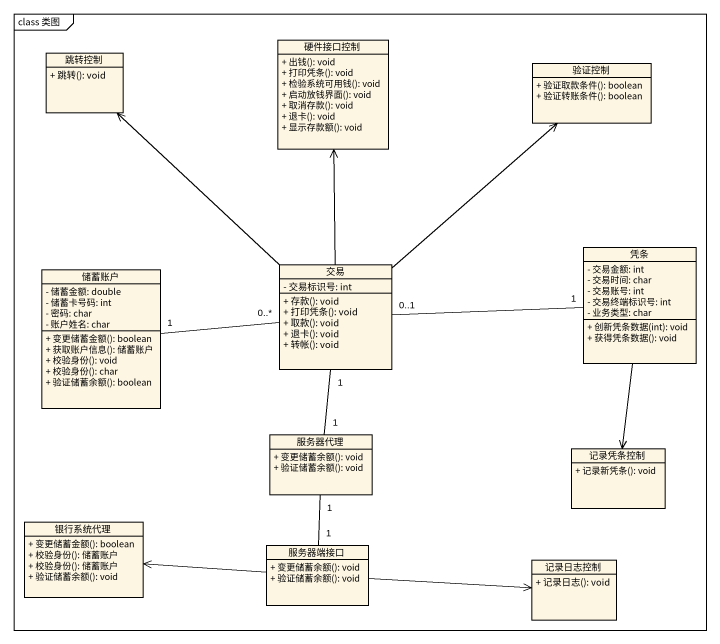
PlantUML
@startuml
mainframe class 类图
hide circle
hide empty members
skinparam classAttributeIconSize 0
class 跳转控制 {
  + 跳转(): void
}
class 硬件接口控制 {
  + 出钱(): void
  + 打印凭条(): void
  + 检验系统可用钱(): void
  + 启动放钱界面(): void
  + 取消存款(): void
  + 退卡(): void
  + 显示存款额(): void
}
class 验证控制 {
  + 验证取款条件(): boolean
  + 验证转账条件(): boolean
}
class 凭条 {
  - 交易金额: int
  - 交易时间: char
  - 交易账号: int
  - 交易终端标识号: int
  - 业务类型: char
  + 创新凭条数据(int): void
  + 获得凭条数据(): void
}
class 储蓄账户 {
  - 储蓄金额: double
  - 储蓄卡号码: int
  - 密码: char
  - 账户姓名: char
  + 变更储蓄金额(): boolean
  + 获取账户信息(): 储蓄账户
  + 校验身份(): void
  + 校验身份(): char
  + 验证储蓄余额(): boolean
}
class 交易 {
  - 交易标识号: int
  + 存款(): void
  + 打印凭条(): void
  + 取款(): void
  + 退卡(): void
  + 转帐(): void
}
class 服务器代理 {
  + 变更储蓄余额(): void
  + 验证储蓄余额(): void
}
class 记录凭条控制 {
  + 记录新凭条(): void
}
class 银行系统代理 {
  + 变更储蓄金额(): boolean
  + 校验身份(): 储蓄账户
  + 校验身份(): 储蓄账户
  + 验证储蓄余额(): void
}
class 服务器端接口 {
  + 变更储蓄余额(): void
  + 验证储蓄余额(): void
}
class 记录日志控制 {
  + 记录日志(): void
}
凭条 --> 记录凭条控制
交易 -up-> 跳转控制
交易 -up-> 硬件接口控制
交易 -up-> 验证控制
交易 "0..1" -right- "1" 凭条
交易 "0..*" -left- "1" 储蓄账户
交易 "1" -- "1" 服务器代理
服务器代理 "1" -- "1" 服务器端接口
服务器端接口 -left-> 银行系统代理
服务器端接口 -right-> 记录日志控制
@enduml
